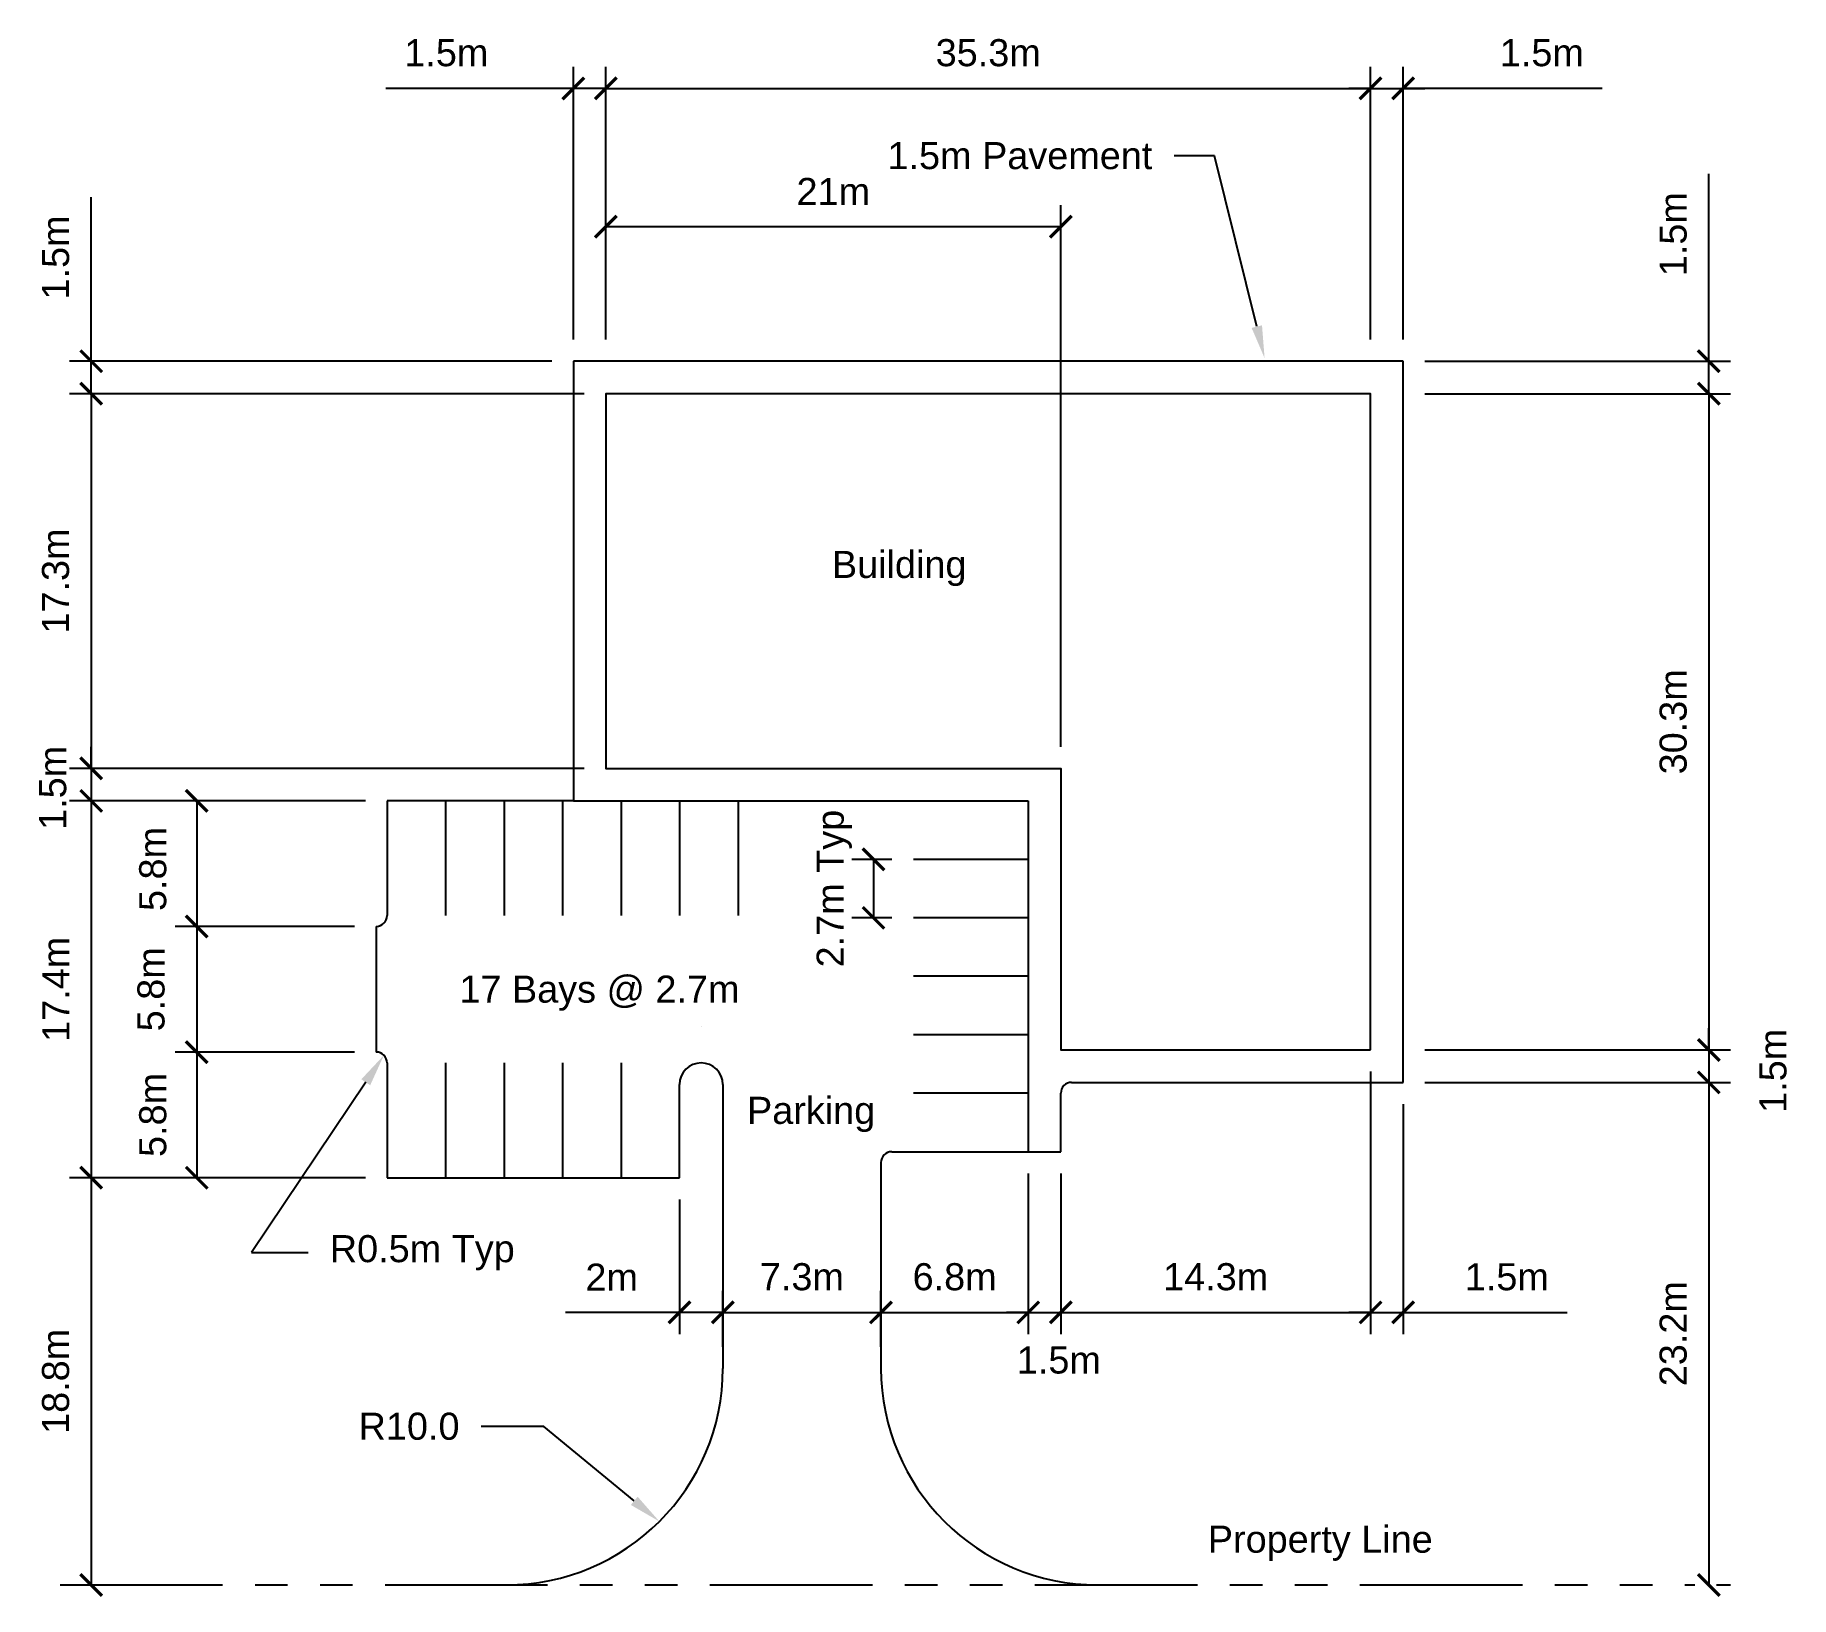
# Model space of a CAD drawing. Header units: millimetres. Extents: x 57 to 138, y 27.1 to 99.2.
import ezdxf
from ezdxf import colors
from ezdxf.entities.mleader import LeaderData, LeaderLine
from ezdxf.math import Vec2, Vec3

# ---------------------------------------------------------------- set-up
doc = ezdxf.new("R2010")
doc.units = ezdxf.units.MM
doc.header["$LTSCALE"] = 6
doc.linetypes.add('PHANTOM', pattern=[2.5, 1.25, -0.25, 0.25, -0.25, 0.25, -0.25])
for name, color, linetype in [('Building', 7, 'Continuous'), ('Dimensions', 1, 'Continuous'), ('Parking', 62, 'Continuous'), ('Pavement Edge - New', 200, 'Continuous'), ('Property Line', 7, 'PHANTOM'), ('Text', 250, 'Continuous')]:
    doc.layers.add(name, color=color, linetype=linetype)
doc.styles.add('Annotative', font='arial.ttf', dxfattribs={"height": 1.25})
doc.styles.get("Standard").update_dxf_attribs({"font": 'arial.ttf', "height": 1.25})
doc.dimstyles.new('Civil', dxfattribs={"dimscale": 0, "dimtxt": 1.25, "dimasz": 1, "dimexe": 1, "dimexo": 1, "dimgap": 1, "dimtad": 1, "dimdsep": 46, "dimtxsty": 'Standard', "dimblk": 'ARCHTICK', "dimcen": 2.5, "dimclrd": 1, "dimclre": 1, "dimclrt": 7, "dimadec": 0, "dimazin": 0, "dimtfac": 1, "dimtmove": 0, "dimatfit": 3, "dimfxl": 1, "dimarcsym": 0})

# ---------------------------------------------------------------- blocks, each defined once
blk = doc.blocks.new('*U12')
at = {"layer": 'Parking'}
blk.add_line((0, 2.65), (0, -2.65), dxfattribs=at)
blk = doc.blocks.new('*U13')
at = {"layer": 'Parking', "color": 0, "linetype": 'ByBlock', "lineweight": -2, "transparency": 16777216}
for p in [(0, 0), (2.7, 0), (5.4, 0), (8.1, 0), (10.8, 0), (13.5, 0), (16.2, 0)]:
    blk.add_blockref('*U12', p, dxfattribs=at)
blk = doc.blocks.new('*U14')
at = {"layer": 'Parking'}
blk.add_line((0, 2.65), (0, -2.65), dxfattribs=at)
blk = doc.blocks.new('*U15')
at = {"layer": 'Parking', "color": 0, "linetype": 'ByBlock', "lineweight": -2, "transparency": 16777216}
for p in [(0, 0), (2.7, 0), (5.4, 0), (8.1, 0), (10.8, 0)]:
    blk.add_blockref('*U14', p, dxfattribs=at)
blk = doc.blocks.new('_ARCHTICK')
at = {"color": 0, "linetype": 'ByBlock', "const_width": 0.15}
blk.add_lwpolyline([(-0.5, -0.5), (0.5, 0.5)], dxfattribs=at)
blk = doc.blocks.new('*D17')
at = {"layer": 'Defpoints', "color": 0, "transparency": 16777216}
for p in [(83.335, 96.789), (81.835, 84.193), (83.335, 84.193)]:
    blk.add_point(p, dxfattribs=at)
at = {"layer": 'Dimensions', "color": 1, "lineweight": -2, "transparency": 16777216}
for p, q in [((81.835, 85.193), (81.835, 97.789)), ((81.835, 96.789), (73.182, 96.789)), ((83.335, 96.789), (81.835, 96.789)), ((83.335, 96.789), (84.335, 96.789))]:
    blk.add_line(p, q, dxfattribs=at)
blk.add_blockref('_ARCHTICK', (81.835, 96.789), dxfattribs=at)
at = {"layer": 'Dimensions', "color": 1, "lineweight": -2, "transparency": 16777216, "rotation": 180}
blk.add_blockref('_ARCHTICK', (83.335, 96.789), dxfattribs=at)
at = {"layer": 'Dimensions', "color": 7, "transparency": 16777216, "insert": (75.972, 98.428), "char_height": 1.25, "attachment_point": 5}
blk.add_mtext('1.5m', dxfattribs=at)
blk = doc.blocks.new('*D18')
at = {"layer": 'Defpoints', "color": 0, "transparency": 16777216}
for p in [(120.135, 96.789), (118.635, 84.193), (120.135, 84.193)]:
    blk.add_point(p, dxfattribs=at)
at = {"layer": 'Dimensions', "color": 1, "lineweight": -2, "transparency": 16777216}
for p, q in [((118.635, 85.193), (118.635, 97.789)), ((120.135, 85.193), (120.135, 97.789)), ((118.635, 96.789), (117.635, 96.789)), ((118.635, 96.789), (120.135, 96.789)), ((118.635, 96.789), (120.135, 96.789)), ((120.135, 96.789), (121.135, 96.789)), ((129.332, 96.789), (120.135, 96.789))]:
    blk.add_line(p, q, dxfattribs=at)
blk.add_blockref('_ARCHTICK', (118.635, 96.789), dxfattribs=at)
at = {"layer": 'Dimensions', "color": 1, "lineweight": -2, "transparency": 16777216, "rotation": 180}
blk.add_blockref('_ARCHTICK', (120.135, 96.789), dxfattribs=at)
at = {"layer": 'Dimensions', "color": 7, "transparency": 16777216, "insert": (126.542, 98.428), "char_height": 1.25, "attachment_point": 5}
blk.add_mtext('1.5m', dxfattribs=at)
blk = doc.blocks.new('*D19')
at = {"layer": 'Defpoints', "color": 0, "transparency": 16777216}
for p in [(120.135, 84.193), (120.135, 82.693), (134.247, 82.693)]:
    blk.add_point(p, dxfattribs=at)
at = {"layer": 'Dimensions', "color": 1, "lineweight": -2, "transparency": 16777216}
for p, q in [((134.247, 84.193), (134.247, 92.847)), ((121.135, 84.193), (135.247, 84.193)), ((134.247, 82.693), (134.247, 84.193)), ((121.135, 82.693), (135.247, 82.693)), ((134.247, 82.693), (134.247, 81.693))]:
    blk.add_line(p, q, dxfattribs=at)
for p, rotation in [((134.247, 84.193), 270), ((134.247, 82.693), 90)]:
    blk.add_blockref('_ARCHTICK', p, dxfattribs=dict(at, rotation=rotation))
at = {"layer": 'Dimensions', "color": 7, "transparency": 16777216, "insert": (132.608, 90.057), "char_height": 1.25, "attachment_point": 5, "rotation": 90}
blk.add_mtext('1.5m', dxfattribs=at)
blk = doc.blocks.new('*D20')
at = {"layer": 'Defpoints', "color": 0, "transparency": 16777216}
for p in [(120.135, 82.693), (118.635, 52.393), (134.247, 52.393)]:
    blk.add_point(p, dxfattribs=at)
at = {"layer": 'Dimensions', "color": 1, "lineweight": -2, "transparency": 16777216}
for p, q in [((121.135, 82.693), (135.247, 82.693)), ((134.247, 82.693), (134.247, 52.393))]:
    blk.add_line(p, q, dxfattribs=at)
for p, rotation in [((134.247, 82.693), 90), ((134.247, 52.393), 270)]:
    blk.add_blockref('_ARCHTICK', p, dxfattribs=dict(at, rotation=rotation))
at = {"layer": 'Dimensions', "color": 7, "transparency": 16777216, "insert": (132.608, 67.543), "char_height": 1.25, "attachment_point": 5, "rotation": 90}
blk.add_mtext('30.3m', dxfattribs=at)
blk = doc.blocks.new('*D21')
at = {"layer": 'Defpoints', "color": 0, "transparency": 16777216}
for p in [(120.135, 52.393), (120.135, 50.893), (134.247, 50.893)]:
    blk.add_point(p, dxfattribs=at)
at = {"layer": 'Dimensions', "color": 1, "lineweight": -2, "transparency": 16777216}
for p, q in [((134.247, 52.393), (134.247, 53.393)), ((121.135, 52.393), (135.247, 52.393)), ((134.247, 52.393), (134.247, 50.893)), ((121.135, 50.893), (135.247, 50.893)), ((134.247, 50.893), (134.247, 49.893))]:
    blk.add_line(p, q, dxfattribs=at)
for p, rotation in [((134.247, 52.393), 270), ((134.247, 50.893), 90)]:
    blk.add_blockref('_ARCHTICK', p, dxfattribs=dict(at, rotation=rotation))
at = {"layer": 'Dimensions', "color": 7, "transparency": 16777216, "insert": (137.216, 51.431), "char_height": 1.25, "attachment_point": 5, "rotation": 90}
blk.add_mtext('1.5m', dxfattribs=at)
blk = doc.blocks.new('*D22')
at = {"layer": 'Defpoints', "color": 0, "transparency": 16777216}
for p in [(120.135, 50.893), (133.603, 27.693), (134.247, 27.693)]:
    blk.add_point(p, dxfattribs=at)
at = {"layer": 'Dimensions', "color": 1, "lineweight": -2, "transparency": 16777216}
for p, q in [((121.135, 50.893), (135.247, 50.893)), ((134.247, 50.893), (134.247, 27.693)), ((134.603, 27.693), (135.247, 27.693))]:
    blk.add_line(p, q, dxfattribs=at)
for p, rotation in [((134.247, 50.893), 90), ((134.247, 27.693), 270)]:
    blk.add_blockref('_ARCHTICK', p, dxfattribs=dict(at, rotation=rotation))
at = {"layer": 'Dimensions', "color": 7, "transparency": 16777216, "insert": (132.608, 39.293), "char_height": 1.25, "attachment_point": 5, "rotation": 90}
blk.add_mtext('23.2m', dxfattribs=at)
blk = doc.blocks.new('*D24')
at = {"layer": 'Defpoints', "color": 0, "transparency": 16777216}
for p in [(59.579, 84.193), (81.835, 84.193), (83.335, 82.693)]:
    blk.add_point(p, dxfattribs=at)
at = {"layer": 'Dimensions', "color": 1, "lineweight": -2, "transparency": 16777216}
for p, q in [((59.579, 84.193), (59.579, 91.773)), ((80.835, 84.193), (58.579, 84.193)), ((59.579, 82.693), (59.579, 84.193)), ((82.335, 82.693), (58.579, 82.693)), ((59.579, 82.693), (59.579, 81.693))]:
    blk.add_line(p, q, dxfattribs=at)
for p, rotation in [((59.579, 84.193), 270), ((59.579, 82.693), 90)]:
    blk.add_blockref('_ARCHTICK', p, dxfattribs=dict(at, rotation=rotation))
at = {"layer": 'Dimensions', "color": 7, "transparency": 16777216, "insert": (57.941, 88.983), "char_height": 1.25, "attachment_point": 5, "rotation": 90}
blk.add_mtext('1.5m', dxfattribs=at)
blk = doc.blocks.new('*D25')
at = {"layer": 'Defpoints', "color": 0, "transparency": 16777216}
for p in [(81.835, 82.693), (59.579, 65.393), (83.335, 65.393)]:
    blk.add_point(p, dxfattribs=at)
at = {"layer": 'Dimensions', "color": 1, "lineweight": -2, "transparency": 16777216}
for p, q in [((80.835, 82.693), (58.579, 82.693)), ((59.579, 82.693), (59.579, 65.393)), ((82.335, 65.393), (58.579, 65.393))]:
    blk.add_line(p, q, dxfattribs=at)
for p, rotation in [((59.579, 82.693), 90), ((59.579, 65.393), 270)]:
    blk.add_blockref('_ARCHTICK', p, dxfattribs=dict(at, rotation=rotation))
at = {"layer": 'Dimensions', "color": 7, "transparency": 16777216, "insert": (57.94, 74.043), "char_height": 1.25, "attachment_point": 5, "rotation": 90}
blk.add_mtext('17.3m', dxfattribs=at)
blk = doc.blocks.new('*D26')
at = {"layer": 'Defpoints', "color": 0, "transparency": 16777216}
for p in [(83.335, 65.393), (59.579, 63.893), (73.235, 63.893)]:
    blk.add_point(p, dxfattribs=at)
at = {"layer": 'Dimensions', "color": 1, "lineweight": -2, "transparency": 16777216}
for p, q in [((59.579, 65.393), (59.579, 66.393)), ((82.335, 65.393), (58.579, 65.393)), ((59.579, 65.393), (59.579, 63.893)), ((72.235, 63.893), (58.579, 63.893)), ((59.579, 63.893), (59.579, 62.893))]:
    blk.add_line(p, q, dxfattribs=at)
for p, rotation in [((59.579, 65.393), 270), ((59.579, 63.893), 90)]:
    blk.add_blockref('_ARCHTICK', p, dxfattribs=dict(at, rotation=rotation))
at = {"layer": 'Dimensions', "color": 7, "transparency": 16777216, "insert": (57.81, 64.494), "char_height": 1.25, "attachment_point": 5, "rotation": 90}
blk.add_mtext('1.5m', dxfattribs=at)
blk = doc.blocks.new('*D27')
at = {"layer": 'Defpoints', "color": 0, "transparency": 16777216}
for p in [(73.235, 63.893), (59.579, 46.493), (73.235, 46.493)]:
    blk.add_point(p, dxfattribs=at)
at = {"layer": 'Dimensions', "color": 1, "lineweight": -2, "transparency": 16777216}
for p, q in [((72.235, 63.893), (58.579, 63.893)), ((59.579, 63.893), (59.579, 46.493)), ((72.235, 46.493), (58.579, 46.493))]:
    blk.add_line(p, q, dxfattribs=at)
for p, rotation in [((59.579, 63.893), 90), ((59.579, 46.493), 270)]:
    blk.add_blockref('_ARCHTICK', p, dxfattribs=dict(at, rotation=rotation))
at = {"layer": 'Dimensions', "color": 7, "transparency": 16777216, "insert": (57.951, 55.193), "char_height": 1.25, "attachment_point": 5, "rotation": 90}
blk.add_mtext('17.4m', dxfattribs=at)
blk = doc.blocks.new('*D28')
at = {"layer": 'Defpoints', "color": 0, "transparency": 16777216}
for p in [(73.235, 46.493), (58.141, 27.693), (59.579, 27.693)]:
    blk.add_point(p, dxfattribs=at)
at = {"layer": 'Dimensions', "color": 1, "lineweight": -2, "transparency": 16777216}
for p, q in [((72.235, 46.493), (58.579, 46.493)), ((59.579, 46.493), (59.579, 27.693)), ((59.141, 27.693), (60.579, 27.693))]:
    blk.add_line(p, q, dxfattribs=at)
for p, rotation in [((59.579, 46.493), 90), ((59.579, 27.693), 270)]:
    blk.add_blockref('_ARCHTICK', p, dxfattribs=dict(at, rotation=rotation))
at = {"layer": 'Dimensions', "color": 7, "transparency": 16777216, "insert": (57.941, 37.093), "char_height": 1.25, "attachment_point": 5, "rotation": 90}
blk.add_mtext('18.8m', dxfattribs=at)
blk = doc.blocks.new('*D29')
at = {"layer": 'Defpoints', "color": 0, "transparency": 16777216}
for p in [(73.235, 63.893), (64.449, 58.093), (72.735, 58.093)]:
    blk.add_point(p, dxfattribs=at)
at = {"layer": 'Dimensions', "color": 1, "lineweight": -2, "transparency": 16777216}
for p, q in [((72.235, 63.893), (63.449, 63.893)), ((64.449, 63.893), (64.449, 58.093)), ((71.735, 58.093), (63.449, 58.093))]:
    blk.add_line(p, q, dxfattribs=at)
for p, rotation in [((64.449, 63.893), 90), ((64.449, 58.093), 270)]:
    blk.add_blockref('_ARCHTICK', p, dxfattribs=dict(at, rotation=rotation))
at = {"layer": 'Dimensions', "color": 7, "transparency": 16777216, "insert": (62.427, 60.748), "char_height": 1.25, "attachment_point": 5, "rotation": 90}
blk.add_mtext('5.8m', dxfattribs=at)
blk = doc.blocks.new('*D30')
at = {"layer": 'Defpoints', "color": 0, "transparency": 16777216}
for p in [(72.735, 58.093), (64.449, 52.293), (72.735, 52.293)]:
    blk.add_point(p, dxfattribs=at)
at = {"layer": 'Dimensions', "color": 1, "lineweight": -2, "transparency": 16777216}
for p, q in [((71.735, 58.093), (63.449, 58.093)), ((64.449, 58.093), (64.449, 52.293)), ((71.735, 52.293), (63.449, 52.293))]:
    blk.add_line(p, q, dxfattribs=at)
for p, rotation in [((64.449, 58.093), 90), ((64.449, 52.293), 270)]:
    blk.add_blockref('_ARCHTICK', p, dxfattribs=dict(at, rotation=rotation))
at = {"layer": 'Dimensions', "color": 7, "transparency": 16777216, "insert": (62.347, 55.193), "char_height": 1.25, "attachment_point": 5, "rotation": 90}
blk.add_mtext('5.8m', dxfattribs=at)
blk = doc.blocks.new('*D31')
at = {"layer": 'Defpoints', "color": 0, "transparency": 16777216}
for p in [(72.735, 52.293), (64.449, 46.493), (73.235, 46.493)]:
    blk.add_point(p, dxfattribs=at)
at = {"layer": 'Dimensions', "color": 1, "lineweight": -2, "transparency": 16777216}
for p, q in [((71.735, 52.293), (63.449, 52.293)), ((64.449, 52.293), (64.449, 46.493)), ((72.235, 46.493), (63.449, 46.493))]:
    blk.add_line(p, q, dxfattribs=at)
for p, rotation in [((64.449, 52.293), 90), ((64.449, 46.493), 270)]:
    blk.add_blockref('_ARCHTICK', p, dxfattribs=dict(at, rotation=rotation))
at = {"layer": 'Dimensions', "color": 7, "transparency": 16777216, "insert": (62.427, 49.393), "char_height": 1.25, "attachment_point": 5, "rotation": 90}
blk.add_mtext('5.8m', dxfattribs=at)
blk = doc.blocks.new('*D32')
at = {"layer": 'Defpoints', "color": 0, "transparency": 16777216}
for p in [(118.635, 96.789), (118.635, 96.789), (83.335, 84.193)]:
    blk.add_point(p, dxfattribs=at)
at = {"layer": 'Dimensions', "color": 1, "lineweight": -2, "transparency": 16777216}
for p, q in [((83.335, 85.193), (83.335, 97.789)), ((83.335, 96.789), (118.635, 96.789))]:
    blk.add_line(p, q, dxfattribs=at)
at = {"layer": 'Dimensions', "color": 1, "lineweight": -2, "transparency": 16777216, "rotation": 180}
blk.add_blockref('_ARCHTICK', (83.335, 96.789), dxfattribs=at)
at = {"layer": 'Dimensions', "color": 1, "lineweight": -2, "transparency": 16777216}
blk.add_blockref('_ARCHTICK', (118.635, 96.789), dxfattribs=at)
at = {"layer": 'Dimensions', "color": 7, "transparency": 16777216, "insert": (100.985, 98.428), "char_height": 1.25, "attachment_point": 5}
blk.add_mtext('35.3m', dxfattribs=at)
blk = doc.blocks.new('*D33')
at = {"layer": 'Defpoints', "color": 0, "transparency": 16777216}
for p in [(86.735, 46.493), (88.735, 46.493), (86.735, 40.276)]:
    blk.add_point(p, dxfattribs=at)
at = {"layer": 'Dimensions', "color": 1, "lineweight": -2, "transparency": 16777216}
for p, q in [((86.735, 45.493), (86.735, 39.276)), ((88.735, 45.493), (88.735, 39.276)), ((86.735, 40.276), (81.473, 40.276)), ((88.735, 40.276), (86.735, 40.276))]:
    blk.add_line(p, q, dxfattribs=at)
at = {"layer": 'Dimensions', "color": 1, "lineweight": -2, "transparency": 16777216, "rotation": 180}
blk.add_blockref('_ARCHTICK', (86.735, 40.276), dxfattribs=at)
at = {"layer": 'Dimensions', "color": 1, "lineweight": -2, "transparency": 16777216}
blk.add_blockref('_ARCHTICK', (88.735, 40.276), dxfattribs=at)
at = {"layer": 'Dimensions', "color": 7, "transparency": 16777216, "insert": (83.604, 41.903), "char_height": 1.25, "attachment_point": 5}
blk.add_mtext('2m', dxfattribs=at)
blk = doc.blocks.new('*D34')
at = {"layer": 'Defpoints', "color": 0, "transparency": 16777216}
for p in [(96.035, 40.276), (88.735, 37.693), (96.035, 37.693)]:
    blk.add_point(p, dxfattribs=at)
at = {"layer": 'Dimensions', "color": 1, "lineweight": -2, "transparency": 16777216}
for p, q in [((88.735, 38.693), (88.735, 41.276)), ((96.035, 38.693), (96.035, 41.276)), ((88.735, 40.276), (96.035, 40.276))]:
    blk.add_line(p, q, dxfattribs=at)
at = {"layer": 'Dimensions', "color": 1, "lineweight": -2, "transparency": 16777216, "rotation": 180}
blk.add_blockref('_ARCHTICK', (88.735, 40.276), dxfattribs=at)
at = {"layer": 'Dimensions', "color": 1, "lineweight": -2, "transparency": 16777216}
blk.add_blockref('_ARCHTICK', (96.035, 40.276), dxfattribs=at)
at = {"layer": 'Dimensions', "color": 7, "transparency": 16777216, "insert": (92.385, 41.915), "char_height": 1.25, "attachment_point": 5}
blk.add_mtext('7.3m', dxfattribs=at)
blk = doc.blocks.new('*D35')
at = {"layer": 'Defpoints', "color": 0, "transparency": 16777216}
for p in [(102.835, 47.693), (102.835, 40.276), (96.035, 37.693)]:
    blk.add_point(p, dxfattribs=at)
at = {"layer": 'Dimensions', "color": 1, "lineweight": -2, "transparency": 16777216}
for p, q in [((102.835, 46.693), (102.835, 39.276)), ((96.035, 38.693), (96.035, 41.276)), ((96.035, 40.276), (102.835, 40.276))]:
    blk.add_line(p, q, dxfattribs=at)
at = {"layer": 'Dimensions', "color": 1, "lineweight": -2, "transparency": 16777216, "rotation": 180}
blk.add_blockref('_ARCHTICK', (96.035, 40.276), dxfattribs=at)
at = {"layer": 'Dimensions', "color": 1, "lineweight": -2, "transparency": 16777216}
blk.add_blockref('_ARCHTICK', (102.835, 40.276), dxfattribs=at)
at = {"layer": 'Dimensions', "color": 7, "transparency": 16777216, "insert": (99.435, 41.914), "char_height": 1.25, "attachment_point": 5}
blk.add_mtext('6.8m', dxfattribs=at)
blk = doc.blocks.new('*D36')
at = {"layer": 'Defpoints', "color": 0, "transparency": 16777216}
for p in [(102.835, 47.693), (104.335, 47.693), (104.335, 40.276)]:
    blk.add_point(p, dxfattribs=at)
at = {"layer": 'Dimensions', "color": 1, "lineweight": -2, "transparency": 16777216}
for p, q in [((102.835, 46.693), (102.835, 39.276)), ((104.335, 46.693), (104.335, 39.276)), ((102.835, 40.276), (101.835, 40.276)), ((102.835, 40.276), (104.335, 40.276)), ((104.335, 40.276), (105.335, 40.276))]:
    blk.add_line(p, q, dxfattribs=at)
blk.add_blockref('_ARCHTICK', (102.835, 40.276), dxfattribs=at)
at = {"layer": 'Dimensions', "color": 1, "lineweight": -2, "transparency": 16777216, "rotation": 180}
blk.add_blockref('_ARCHTICK', (104.335, 40.276), dxfattribs=at)
at = {"layer": 'Dimensions', "color": 7, "transparency": 16777216, "insert": (104.247, 38.069), "char_height": 1.25, "attachment_point": 5}
blk.add_mtext('1.5m', dxfattribs=at)
blk = doc.blocks.new('*D37')
at = {"layer": 'Defpoints', "color": 0, "transparency": 16777216}
for p in [(118.635, 52.393), (104.335, 47.693), (118.635, 40.276)]:
    blk.add_point(p, dxfattribs=at)
at = {"layer": 'Dimensions', "color": 1, "lineweight": -2, "transparency": 16777216}
for p, q in [((118.635, 51.393), (118.635, 39.276)), ((104.335, 46.693), (104.335, 39.276)), ((104.335, 40.276), (118.635, 40.276))]:
    blk.add_line(p, q, dxfattribs=at)
at = {"layer": 'Dimensions', "color": 1, "lineweight": -2, "transparency": 16777216, "rotation": 180}
blk.add_blockref('_ARCHTICK', (104.335, 40.276), dxfattribs=at)
at = {"layer": 'Dimensions', "color": 1, "lineweight": -2, "transparency": 16777216}
blk.add_blockref('_ARCHTICK', (118.635, 40.276), dxfattribs=at)
at = {"layer": 'Dimensions', "color": 7, "transparency": 16777216, "insert": (111.485, 41.915), "char_height": 1.25, "attachment_point": 5}
blk.add_mtext('14.3m', dxfattribs=at)
blk = doc.blocks.new('*D38')
at = {"layer": 'Defpoints', "color": 0, "transparency": 16777216}
for p in [(118.635, 52.393), (120.135, 50.893), (120.135, 40.276)]:
    blk.add_point(p, dxfattribs=at)
at = {"layer": 'Dimensions', "color": 1, "lineweight": -2, "transparency": 16777216}
for p, q in [((118.635, 51.393), (118.635, 39.276)), ((120.135, 49.893), (120.135, 39.276)), ((118.635, 40.276), (117.635, 40.276)), ((118.635, 40.276), (120.135, 40.276)), ((120.135, 40.276), (127.715, 40.276))]:
    blk.add_line(p, q, dxfattribs=at)
blk.add_blockref('_ARCHTICK', (118.635, 40.276), dxfattribs=at)
at = {"layer": 'Dimensions', "color": 1, "lineweight": -2, "transparency": 16777216, "rotation": 180}
blk.add_blockref('_ARCHTICK', (120.135, 40.276), dxfattribs=at)
at = {"layer": 'Dimensions', "color": 7, "transparency": 16777216, "insert": (124.925, 41.914), "char_height": 1.25, "attachment_point": 5}
blk.add_mtext('1.5m', dxfattribs=at)
blk = doc.blocks.new('*D39')
at = {"layer": 'Defpoints', "color": 0, "transparency": 16777216}
for p in [(97.535, 61.193), (95.69, 58.493), (97.535, 58.493)]:
    blk.add_point(p, dxfattribs=at)
at = {"layer": 'Dimensions', "color": 1, "lineweight": -2, "transparency": 16777216}
for p, q in [((96.535, 61.193), (94.69, 61.193)), ((95.69, 61.193), (95.69, 58.493)), ((96.535, 58.493), (94.69, 58.493))]:
    blk.add_line(p, q, dxfattribs=at)
for p, rotation in [((95.69, 61.193), 90), ((95.69, 58.493), 270)]:
    blk.add_blockref('_ARCHTICK', p, dxfattribs=dict(at, rotation=rotation))
at = {"layer": 'Dimensions', "color": 7, "transparency": 16777216, "insert": (93.879, 59.843), "char_height": 1.25, "attachment_point": 5, "rotation": 90}
blk.add_mtext('2.7m Typ', dxfattribs=at)

msp = doc.modelspace()

# ---------------------------------------------------------------- linework, layer by layer
at = {"layer": 'Building'}
msp.add_lwpolyline([(118.635, 52.393), (118.635, 82.693), (83.335, 82.693), (83.335, 65.393), (104.335, 65.393), (104.335, 52.393)], close=True, dxfattribs=at)
at = {"layer": 'Parking'}
for p, q in [((81.835, 63.893), (73.235, 63.893)), ((73.235, 63.893), (73.235, 63.893)), ((102.835, 61.193), (97.535, 61.193)), ((102.835, 58.493), (97.535, 58.493)), ((72.735, 58.093), (72.735, 52.293)), ((102.835, 55.793), (97.535, 55.793)), ((87.735, 53.493), (87.735, 53.493)), ((102.835, 53.093), (97.535, 53.093)), ((86.735, 46.493), (86.735, 50.793)), ((88.735, 50.793), (88.735, 37.693)), ((102.835, 50.393), (97.535, 50.393)), ((96.035, 47.193), (96.035, 37.693)), ((96.535, 47.693), (102.835, 47.693)), ((73.235, 46.493), (86.735, 46.493))]:
    msp.add_line(p, q, dxfattribs=at)
for centre, radius, start, end in [((72.735, 58.593), 0.5, 270, 0), ((72.735, 51.793), 0.5, 0, 90), ((87.735, 50.793), 1, 90, 180), ((87.735, 50.793), 1, 0, 90), ((96.535, 47.193), 0.5, 90, 180), ((78.735, 37.693), 10, 270, 0), ((106.035, 37.693), 10, 180, 270)]:
    msp.add_arc(centre, radius, start, end, dxfattribs=at)
at = {"layer": 'Pavement Edge - New'}
for p, q in [((120.135, 84.193), (81.835, 84.193)), ((81.835, 84.193), (81.835, 63.893)), ((120.135, 50.893), (120.135, 84.193)), ((81.835, 63.893), (102.835, 63.893)), ((102.835, 63.893), (102.835, 47.693)), ((104.335, 47.693), (104.335, 50.393)), ((104.835, 50.893), (120.135, 50.893)), ((102.835, 47.693), (104.335, 47.693))]:
    msp.add_line(p, q, dxfattribs=at)
msp.add_arc((104.835, 50.393), 0.5, 90, 180, dxfattribs=at)
at = {"layer": 'Property Line'}
msp.add_line((58.141, 27.693), (133.603, 27.693), dxfattribs=at)

# ---------------------------------------------------------------- block references
at = {"layer": 'Parking'}
for name, p in [('*U13', (73.235, 61.243)), ('*U15', (73.235, 49.143))]:
    msp.add_blockref(name, p, dxfattribs=at)

# ---------------------------------------------------------------- texts
at = {"layer": 'Text', "style": 'Annotative'}
for s, p in [('Building', (93.769, 74.185)), ('17 Bays @ 2.7m', (76.573, 54.577)), ('Parking', (89.851, 48.979)), ('Property Line', (111.121, 29.18))]:
    msp.add_text(s, height=1.25, dxfattribs=at).set_placement(p)

# ---------------------------------------------------------------- dimensions: what is measured, and where the dimension line sits
at = {"layer": 'Dimensions'}
for base, p1, p2, override, picture, middle in [((83.335, 96.789), (81.835, 84.193), (83.335, 84.193), {"dimpost": 'm', "dimse2": 1}, '*D17', (75.972, 96.789)), ((120.135, 96.789), (118.635, 84.193), (120.135, 84.193), {"dimpost": 'm'}, '*D18', (126.542, 95.99)), ((120.135, 40.276), (118.635, 52.393), (120.135, 50.893), {"dimpost": 'm'}, '*D38', (124.925, 40.276)), ((104.335, 40.276), (102.835, 47.693), (104.335, 47.693), {"dimpost": 'm', "dimtmove": 2}, '*D36', (104.247, 38.069))]:
    dim = msp.add_linear_dim(base=base, p1=p1, p2=p2, dimstyle='Civil', override=override, dxfattribs=at)
    dim.commit()
    dim.dimension.update_dxf_attribs({"geometry": picture, "text_midpoint": middle, "dimtype": 160})
for base, p1, p2, override, picture, middle in [((118.635, 96.789), (83.335, 84.193), (118.635, 96.789), {"dimpost": 'm', "dimse2": 1}, '*D32', (100.985, 98.428)), ((118.635, 40.276), (104.335, 47.693), (118.635, 52.393), {"dimpost": 'm'}, '*D37', (111.485, 41.915)), ((102.835, 40.276), (96.035, 37.693), (102.835, 47.693), {"dimpost": 'm'}, '*D35', (99.435, 41.914)), ((86.735, 40.276), (88.735, 46.493), (86.735, 46.493), {"dimpost": 'm'}, '*D33', (83.604, 41.903)), ((96.035, 40.276), (88.735, 37.693), (96.035, 37.693), {"dimpost": 'm'}, '*D34', (92.385, 41.915))]:
    dim = msp.add_linear_dim(base=base, p1=p1, p2=p2, dimstyle='Civil', override=override, dxfattribs=at)
    dim.commit()
    dim.dimension.update_dxf_attribs({"geometry": picture, "text_midpoint": middle})
msp.add_linear_dim(base=(104.335, 90.404), p1=(83.335, 65.393), p2=(104.335, 65.393), dimstyle='Civil', override={"dimpost": '<>m', "dimse1": 1}, dxfattribs=at).render()
for base, p1, p2, override, picture, middle in [((134.247, 82.693), (120.135, 84.193), (120.135, 82.693), {"dimpost": 'm'}, '*D19', (134.247, 90.057)), ((59.579, 63.893), (83.335, 65.393), (73.235, 63.893), {"dimpost": 'm', "dimtmove": 2}, '*D26', (57.81, 64.494)), ((64.449, 58.093), (73.235, 63.893), (72.735, 58.093), {"dimpost": 'm', "dimtmove": 2}, '*D29', (62.427, 60.748)), ((64.449, 52.293), (72.735, 58.093), (72.735, 52.293), {"dimpost": 'm', "dimtmove": 2}, '*D30', (62.347, 55.193)), ((64.449, 46.493), (72.735, 52.293), (73.235, 46.493), {"dimpost": 'm', "dimtmove": 2}, '*D31', (62.427, 49.393)), ((134.247, 50.893), (120.135, 52.393), (120.135, 50.893), {"dimpost": 'm', "dimsd2": 0, "dimtmove": 2}, '*D21', (137.216, 51.431))]:
    dim = msp.add_linear_dim(base=base, p1=p1, p2=p2, angle=90, dimstyle='Civil', override=override, dxfattribs=at)
    dim.commit()
    dim.dimension.update_dxf_attribs({"geometry": picture, "text_midpoint": middle, "dimtype": 160})
for base, p1, p2, override, picture, middle in [((59.579, 84.193), (83.335, 82.693), (81.835, 84.193), {"dimpost": 'm'}, '*D24', (57.941, 88.983)), ((59.579, 65.393), (81.835, 82.693), (83.335, 65.393), {"dimpost": 'm'}, '*D25', (57.94, 74.043)), ((134.247, 52.393), (120.135, 82.693), (118.635, 52.393), {"dimpost": 'm', "dimse2": 1}, '*D20', (132.608, 67.543)), ((59.579, 46.493), (73.235, 63.893), (73.235, 46.493), {"dimpost": 'm'}, '*D27', (57.951, 55.193)), ((134.247, 27.693), (120.135, 50.893), (133.603, 27.693), {"dimpost": 'm'}, '*D22', (132.608, 39.293)), ((59.579, 27.693), (73.235, 46.493), (58.141, 27.693), {"dimpost": 'm'}, '*D28', (57.941, 37.093))]:
    dim = msp.add_linear_dim(base=base, p1=p1, p2=p2, angle=90, dimstyle='Civil', override=override, dxfattribs=at)
    dim.commit()
    dim.dimension.update_dxf_attribs({"geometry": picture, "text_midpoint": middle})
dim = msp.add_linear_dim(base=(95.69, 58.493), p1=(97.535, 61.193), p2=(97.535, 58.493), angle=270, text='2.7m Typ', dimstyle='Civil', override={"dimpost": 'm'}, dxfattribs=at)
dim.commit()
dim.dimension.update_dxf_attribs({"geometry": '*D39', "text_midpoint": (95.69, 59.843), "dimtype": 160})

# ---------------------------------------------------------------- leaders
ml = msp.add_multileader_mtext('Standard', dxfattribs=at)
ml.set_content('1.5m Pavement', color=7)
ml.set_leader_properties()
ml.build(insert=Vec2(0, 0))
ml.multileader.update_dxf_attribs({"arrow_head_size": 1.5})
ctx = ml.context
ctx.base_point, ctx.char_height, ctx.arrow_head_size, ctx.landing_gap_size, ctx.plane_origin = Vec3(95.537, 93.674), 1.25, 1.5, 1, Vec3(113.743, 84.332)
ctx.text_align_type = 2
notes = []
notes.append((ctx, [(0, (1, 1, 0), (111.437, 93.674), (-1, 0), 1.874, [(0, [(113.743, 84.332)], 0, [])])]))
ctx.mtext.insert, ctx.mtext.alignment, ctx.mtext.flow_direction = Vec3(108.563, 94.31), 3, 5
ml = msp.add_multileader_mtext('Standard', dxfattribs=at)
ml.set_content('R0.5m Typ', color=7)
ml.set_leader_properties()
ml.build(insert=Vec2(0, 0))
ml.multileader.update_dxf_attribs({"arrow_head_size": 1.5})
ctx = ml.context
ctx.base_point, ctx.char_height, ctx.arrow_head_size, ctx.landing_gap_size, ctx.plane_origin = Vec3(69.592, 43.035), 1.25, 1.5, 1, Vec3(73.089, 52.147)
notes.append((ctx, [(1, (1, 1, 0), (66.972, 43.035), (1, 0), 2.621, [(0, [(73.089, 52.147)], 0, [])])]))
ctx.mtext.insert, ctx.mtext.flow_direction = Vec3(70.592, 43.844), 5
ml = msp.add_multileader_mtext('Standard', dxfattribs=at)
ml.set_content('R10.0', color=7)
ml.set_leader_properties()
ml.build(insert=Vec2(0, 0))
ml.multileader.update_dxf_attribs({"arrow_head_size": 1.5})
ctx = ml.context
ctx.base_point, ctx.char_height, ctx.arrow_head_size, ctx.landing_gap_size, ctx.plane_origin = Vec3(71.142, 35.009), 1.25, 1.5, 1, Vec3(85.806, 30.622)
ctx.text_align_type = 2
notes.append((ctx, [(0, (1, 1, 0), (80.469, 35.009), (-1, 0), 2.888, [(0, [(85.806, 30.622)], 0, [])])]))
ctx.mtext.insert, ctx.mtext.alignment, ctx.mtext.flow_direction = Vec3(76.581, 35.645), 3, 5
for ctx, leaders in notes:
    for number, flags, end, landing, length, lines in leaders:
        leader = LeaderData()
        leader.index, (leader.has_last_leader_line, leader.has_dogleg_vector, leader.attachment_direction) = number, flags
        leader.last_leader_point, leader.dogleg_vector, leader.dogleg_length = Vec3(end), Vec3(landing), length
        for number, points, colour, breaks in lines:
            line = LeaderLine()
            line.index, line.vertices, line.color, line.breaks = number, Vec3.list(points), colors.encode_raw_color(colour), breaks
            leader.lines.append(line)
        ctx.leaders.append(leader)

doc.saveas('drawing.dxf')
